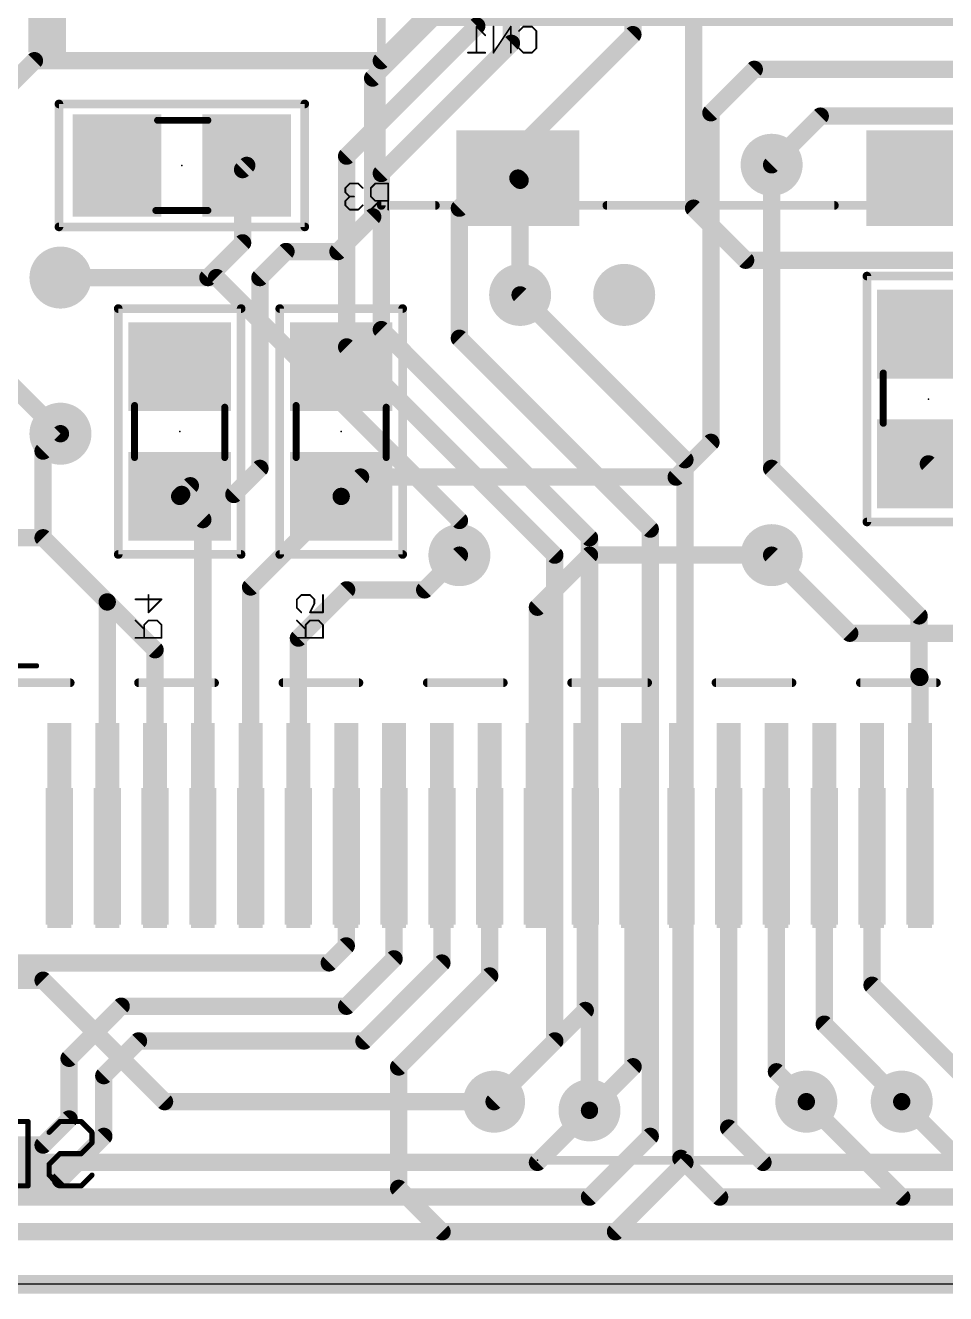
# Model space of a CAD drawing. Extents: x -0.1 to 38.1, y -0.1 to 36.4.
# Drawn here: x 11.55 to 25.03, y -0.14 to 18.42 of the extents above; entities that cross this region are included whole.
import ezdxf

# ---------------------------------------------------------------- set-up
doc = ezdxf.new("R2010")
doc.units = 0
for name, color, linetype in [('1', 12, 'CONTINUOUS'), ('16', 132, 'CONTINUOUS'), ('18', 110, 'CONTINUOUS'), ('20', 53, 'CONTINUOUS'), ('22', 6, 'CONTINUOUS'), ('23', 53, 'CONTINUOUS'), ('24', 53, 'CONTINUOUS'), ('26', 253, 'CONTINUOUS'), ('51', 253, 'CONTINUOUS'), ('52', 253, 'CONTINUOUS')]:
    doc.layers.add(name, color=color, linetype=linetype)

# ---------------------------------------------------------------- blocks, each defined once
blk = doc.blocks.new('RECT')
blk.add_solid([(-0.5, -0.5), (0.5, -0.5), (-0.5, 0.5), (0.5, 0.5)])
blk = doc.blocks.new('ROUNDV')
at = {"const_width": 0.5}
blk.add_lwpolyline([(0, -0.25, 1), (0, 0.25, 1), (0, -0.25)], format="xyb", dxfattribs=at)

msp = doc.modelspace()

# ---------------------------------------------------------------- linework, layer by layer
at = {"layer": '1', "const_width": 0.254}
for points in [[(20.447, 18.288), (20.447, 23.241)], [(18.669, 18.161), (18.669, 21.336)], [(18.161, 18.415), (18.161, 21.082)], [(21.336, 15.748), (21.336, 21.209)], [(16.764, 17.907), (17.653, 18.796)], [(16.256, 16.51), (18.161, 18.415)], [(17.907, 15.748), (20.447, 18.288)], [(16.764, 16.256), (18.669, 18.161)], [(10.541, 16.764), (11.684, 17.907)], [(11.684, 17.907), (16.764, 17.907)], [(22.479, 16.383), (23.191, 17.095)], [(23.191, 17.095), (34.242, 17.095)], [(16.256, 13.716), (16.256, 16.51)], [(16.764, 13.97), (16.764, 16.256)], [(17.907, 13.843), (17.907, 15.748)], [(22.098, 14.986), (21.336, 15.748)], [(27.305, 14.986), (22.098, 14.986)], [(14.351, 14.732), (12.065, 14.732)], [(17.907, 11.176), (14.351, 14.732)], [(21.209, 12.065), (18.796, 14.478)], [(12.065, 12.446), (10.541, 13.97)], [(19.812, 10.922), (16.764, 13.97)], [(20.701, 11.049), (17.907, 13.843)], [(19.304, 10.668), (16.256, 13.716)], [(21.209, 1.778), (21.209, 12.065)], [(17.907, 10.668), (17.907, 11.176)], [(20.701, 2.159), (20.701, 11.049)], [(19.812, 2.54), (19.812, 10.922)], [(19.304, 3.556), (19.304, 10.668)], [(22.479, 10.668), (23.622, 9.525)], [(23.622, 9.525), (29.972, 9.525)], [(8.792, 4.445), (11.811, 4.445)], [(11.811, 4.445), (13.589, 2.667)], [(18.415, 2.667), (19.304, 3.556)], [(13.589, 2.667), (18.415, 2.667)], [(24.384, 1.27), (22.987, 2.667)], [(25.273, 1.778), (24.384, 2.667)], [(19.05, 1.778), (19.812, 2.54)], [(19.812, 1.27), (20.701, 2.159)], [(9.652, 1.778), (19.05, 1.778)], [(20.193, 0.762), (21.209, 1.778)], [(9.398, 1.27), (19.812, 1.27)], [(24.384, 1.27), (31.623, 1.27)], [(9.144, 0.762), (20.193, 0.762)], [(38, 0), (0, 0)]]:
    msp.add_lwpolyline(points, dxfattribs=at)
at = {"layer": '1', "const_width": 0.127}
for points in [[(18.0975, 18.415, 1), (18.2245, 18.415)], [(18.2059, 18.3701, 1), (18.1161, 18.4599)], [(20.4919, 18.2431, 1), (20.4021, 18.3329)], [(18.6055, 18.161, 1), (18.7325, 18.161)], [(18.7139, 18.1161, 1), (18.6241, 18.2059)], [(20.3835, 18.288, 1), (20.5105, 18.288)], [(11.684, 17.9705, 1), (11.684, 17.8435)], [(11.7289, 17.8621, 1), (11.6391, 17.9519)], [(16.7191, 17.9519, 1), (16.8089, 17.8621)], [(16.764, 17.8435, 1), (16.764, 17.9705)], [(23.191, 17.1585, 1), (23.191, 17.0315)], [(23.2359, 17.0501, 1), (23.1461, 17.1399)], [(16.3195, 16.51, 1), (16.1925, 16.51)], [(16.2111, 16.5549, 1), (16.3009, 16.4651)], [(16.8275, 16.256, 1), (16.7005, 16.256)], [(16.7191, 16.3009, 1), (16.8089, 16.2111)], [(22.4341, 16.4279, 1), (22.5239, 16.3381)], [(17.9705, 15.748, 1), (17.8435, 15.748)], [(17.8621, 15.7929, 1), (17.9519, 15.7031)], [(21.3809, 15.7929, 1), (21.2911, 15.7031)], [(21.2725, 15.748, 1), (21.3995, 15.748)], [(22.098, 15.0495, 1), (22.098, 14.9225)], [(22.0531, 14.9411, 1), (22.1429, 15.0309)], [(12.065, 14.7955, 1), (12.065, 14.6685)], [(14.3959, 14.7769, 1), (14.3061, 14.6871)], [(14.351, 14.6685, 1), (14.351, 14.7955)], [(18.8409, 14.5229, 1), (18.7511, 14.4331)], [(16.8089, 14.0149, 1), (16.7191, 13.9251)], [(16.7005, 13.97, 1), (16.8275, 13.97)], [(17.9519, 13.8879, 1), (17.8621, 13.7981)], [(16.3009, 13.7609, 1), (16.2111, 13.6711)], [(16.1925, 13.716, 1), (16.3195, 13.716)], [(17.8435, 13.843, 1), (17.9705, 13.843)], [(12.0201, 12.4011, 1), (12.1099, 12.4909)], [(21.2725, 12.065, 1), (21.1455, 12.065)], [(21.1641, 12.0201, 1), (21.2539, 12.1099)], [(17.9705, 11.176, 1), (17.8435, 11.176)], [(17.8621, 11.1311, 1), (17.9519, 11.2209)], [(20.7645, 11.049, 1), (20.6375, 11.049)], [(20.6561, 11.0041, 1), (20.7459, 11.0939)], [(19.8755, 10.922, 1), (19.7485, 10.922)], [(19.7671, 10.8771, 1), (19.8569, 10.9669)], [(19.3675, 10.668, 1), (19.2405, 10.668)], [(19.2591, 10.6231, 1), (19.3489, 10.7129)], [(22.5239, 10.7129, 1), (22.4341, 10.6231)], [(17.8435, 10.668, 1), (17.9705, 10.668)], [(23.622, 9.5885, 1), (23.622, 9.4615)], [(23.5771, 9.4801, 1), (23.6669, 9.5699)], [(11.8559, 4.4899, 1), (11.7661, 4.4001)], [(11.811, 4.3815, 1), (11.811, 4.5085)], [(19.2405, 3.556, 1), (19.3675, 3.556)], [(19.3489, 3.5111, 1), (19.2591, 3.6009)], [(13.589, 2.7305, 1), (13.589, 2.6035)], [(18.415, 2.6035, 1), (18.415, 2.7305)], [(23.0319, 2.7119, 1), (22.9421, 2.6221)], [(24.4289, 2.7119, 1), (24.3391, 2.6221)], [(13.5441, 2.6221, 1), (13.6339, 2.7119)], [(18.3701, 2.7119, 1), (18.4599, 2.6221)], [(19.7485, 2.54, 1), (19.8755, 2.54)], [(19.8569, 2.4951, 1), (19.7671, 2.5849)], [(20.7459, 2.1141, 1), (20.6561, 2.2039)], [(20.6375, 2.159, 1), (20.7645, 2.159)], [(19.0051, 1.8229, 1), (19.0949, 1.7331)], [(19.05, 1.7145, 1), (19.05, 1.8415)], [(21.2539, 1.7331, 1), (21.1641, 1.8229)], [(21.1455, 1.778, 1), (21.2725, 1.778)], [(19.7671, 1.3149, 1), (19.8569, 1.2251)], [(19.812, 1.2065, 1), (19.812, 1.3335)], [(24.384, 1.3335, 1), (24.384, 1.2065)], [(24.3391, 1.2251, 1), (24.4289, 1.3149)], [(20.1481, 0.8069, 1), (20.2379, 0.7171)], [(20.193, 0.6985, 1), (20.193, 0.8255)]]:
    msp.add_lwpolyline(points, format="xyb", dxfattribs=at)
at = {"layer": '16', "const_width": 0.254}
for points in [[(16.637, 17.653), (17.526, 18.542)], [(17.526, 18.542), (26.416, 18.542)], [(21.59, 17.145), (22.225, 17.78)], [(22.225, 17.78), (27.432, 17.78)], [(16.637, 15.621), (16.637, 17.653)], [(21.59, 12.319), (21.59, 17.145)], [(14.732, 16.313), (14.793, 16.374)], [(14.732, 15.24), (14.732, 16.313)], [(22.479, 11.938), (22.479, 16.383)], [(18.796, 16.156), (18.764, 16.188)], [(18.796, 14.478), (18.796, 16.156)], [(16.129, 15.113), (16.637, 15.621)], [(14.224, 14.732), (14.732, 15.24)], [(14.986, 14.732), (15.367, 15.113)], [(15.367, 15.113), (16.129, 15.113)], [(12.065, 14.732), (14.224, 14.732)], [(14.986, 11.938), (14.986, 14.732)], [(11.811, 12.192), (12.065, 12.446)], [(21.082, 11.811), (21.59, 12.319)], [(11.811, 10.922), (11.811, 12.192)], [(25.35, 11.428), (24.774, 12.004)], [(14.605, 11.557), (14.986, 11.938)], [(16.176, 11.528), (16.459, 11.811)], [(16.459, 11.811), (21.082, 11.811)], [(24.638, 9.779), (22.479, 11.938)], [(13.811, 11.528), (13.967, 11.684)], [(13.811, 11.528), (13.84, 11.557)], [(14.15, 11.189), (13.811, 11.528)], [(13.84, 11.557), (14.605, 11.557)], [(14.85, 10.202), (16.176, 11.528)], [(16.176, 11.528), (16.459, 11.557)], [(14.15, 6.71), (14.15, 11.189)], [(11.811, 10.922), (9.017, 10.922)], [(12.75, 9.983), (11.811, 10.922)], [(17.399, 10.16), (17.907, 10.668)], [(19.05, 9.906), (19.812, 10.668)], [(19.812, 10.668), (22.479, 10.668)], [(14.85, 6.71), (14.85, 10.202)], [(15.55, 9.454), (16.256, 10.16)], [(16.256, 10.16), (17.399, 10.16)], [(12.75, 9.983), (12.75, 6.71)], [(13.45, 9.283), (12.75, 9.983)], [(19.05, 6.71), (19.05, 9.906)], [(24.638, 8.89), (24.638, 9.779)], [(15.55, 6.71), (15.55, 9.454)], [(13.45, 6.71), (13.45, 9.283)], [(24.65, 8.878), (24.638, 8.89)], [(24.65, 6.71), (24.65, 8.878)], [(16.25, 4.947), (16.25, 6.71)], [(16.95, 4.758), (16.95, 6.71)], [(17.65, 4.696), (17.65, 6.71)], [(18.35, 4.507), (18.35, 6.71)], [(19.75, 4.002), (19.75, 6.71)], [(20.45, 3.178), (20.45, 6.71)], [(21.15, 1.837), (21.15, 6.71)], [(21.85, 2.28), (21.85, 6.71)], [(22.55, 3.104), (22.55, 6.71)], [(23.25, 3.801), (23.25, 6.71)], [(23.95, 4.371), (23.95, 6.71)], [(16.002, 4.699), (16.25, 4.947)], [(16.256, 4.064), (16.95, 4.758)], [(10.414, 4.699), (16.002, 4.699)], [(16.51, 3.556), (17.65, 4.696)], [(17.018, 3.175), (18.35, 4.507)], [(23.95, 4.371), (25.654, 2.667)], [(12.192, 3.302), (12.954, 4.064)], [(12.954, 4.064), (16.256, 4.064)], [(18.415, 2.667), (19.75, 4.002)], [(24.384, 2.667), (23.25, 3.801)], [(12.7, 3.048), (13.208, 3.556)], [(13.208, 3.556), (16.51, 3.556)], [(12.192, 2.413), (12.192, 3.302)], [(12.7, 2.159), (12.7, 3.048)], [(17.018, 1.397), (17.018, 3.175)], [(19.812, 2.54), (20.45, 3.178)], [(22.987, 2.667), (22.55, 3.104)], [(11.811, 2.032), (12.192, 2.413)], [(12.065, 1.524), (12.7, 2.159)], [(22.352, 1.778), (21.85, 2.28)], [(10.287, 2.032), (11.811, 2.032)], [(21.717, 1.27), (21.15, 1.837)], [(22.352, 1.778), (30.861, 1.778)], [(10.033, 1.524), (12.065, 1.524)], [(17.653, 0.762), (17.018, 1.397)], [(21.717, 1.27), (32.258, 1.27)], [(17.653, 0.762), (33.149, 0.762)], [(36.73, 0), (1.27, 0)]]:
    msp.add_lwpolyline(points, dxfattribs=at)
at = {"layer": '16', "const_width": 0.127}
for points in [[(17.526, 18.6055, 1), (17.526, 18.4785)], [(22.225, 17.8435, 1), (22.225, 17.7165)], [(22.2699, 17.7351, 1), (22.1801, 17.8249)], [(16.7005, 17.653, 1), (16.5735, 17.653)], [(16.5921, 17.6979, 1), (16.6819, 17.6081)], [(21.6535, 17.145, 1), (21.5265, 17.145)], [(21.5451, 17.1899, 1), (21.6349, 17.1001)], [(14.7955, 16.313, 1), (14.6685, 16.313)], [(14.6871, 16.3579, 1), (14.7769, 16.2681)], [(14.8379, 16.3291, 1), (14.7481, 16.4189)], [(22.5425, 16.383, 1), (22.4155, 16.383)], [(18.8089, 16.2329, 1), (18.7191, 16.1431)], [(18.8595, 16.156, 1), (18.7325, 16.156)], [(18.7511, 16.1111, 1), (18.8409, 16.2009)], [(16.5735, 15.621, 1), (16.7005, 15.621)], [(16.6819, 15.5761, 1), (16.5921, 15.6659)], [(14.6685, 15.24, 1), (14.7955, 15.24)], [(14.7769, 15.1951, 1), (14.6871, 15.2849)], [(15.367, 15.1765, 1), (15.367, 15.0495)], [(15.4119, 15.0681, 1), (15.3221, 15.1579)], [(16.129, 15.0495, 1), (16.129, 15.1765)], [(16.0841, 15.1579, 1), (16.1739, 15.0681)], [(12.065, 14.7955, 1), (12.065, 14.6685)], [(14.224, 14.6685, 1), (14.224, 14.7955)], [(15.0495, 14.732, 1), (14.9225, 14.732)], [(14.1791, 14.7769, 1), (14.2689, 14.6871)], [(14.9411, 14.7769, 1), (15.0309, 14.6871)], [(18.7325, 14.478, 1), (18.8595, 14.478)], [(12.1099, 12.4011, 1), (12.0201, 12.4909)], [(21.6349, 12.2741, 1), (21.5451, 12.3639)], [(11.8745, 12.192, 1), (11.7475, 12.192)], [(11.7661, 12.2369, 1), (11.8559, 12.1471)], [(21.5265, 12.319, 1), (21.6535, 12.319)], [(24.8189, 12.0489, 1), (24.7291, 11.9591)], [(14.9225, 11.938, 1), (15.0495, 11.938)], [(15.0309, 11.8931, 1), (14.9411, 11.9829)], [(16.459, 11.8745, 1), (16.459, 11.7475)], [(16.5039, 11.7661, 1), (16.4141, 11.8559)], [(21.0371, 11.8559, 1), (21.1269, 11.7661)], [(21.082, 11.7475, 1), (21.082, 11.8745)], [(22.5239, 11.9829, 1), (22.4341, 11.8931)], [(22.4155, 11.938, 1), (22.5425, 11.938)], [(14.0119, 11.6391, 1), (13.9221, 11.7289)], [(13.8559, 11.5729, 1), (13.7661, 11.4831)], [(13.7661, 11.5729, 1), (13.8559, 11.4831)], [(13.7661, 11.5729, 1), (13.8559, 11.4831)], [(13.84, 11.6205, 1), (13.84, 11.4935)], [(13.8849, 11.5121, 1), (13.7951, 11.6019)], [(14.5601, 11.6019, 1), (14.6499, 11.5121)], [(14.605, 11.4935, 1), (14.605, 11.6205)], [(16.1695, 11.5912, 1), (16.1825, 11.4648)], [(16.1311, 11.5729, 1), (16.2209, 11.4831)], [(16.2209, 11.4831, 1), (16.1311, 11.5729)], [(16.4655, 11.4938, 1), (16.4525, 11.6202)], [(14.2135, 11.189, 1), (14.0865, 11.189)], [(14.1051, 11.1441, 1), (14.1949, 11.2339)], [(11.8559, 10.9669, 1), (11.7661, 10.8771)], [(11.7475, 10.922, 1), (11.8745, 10.922)], [(11.811, 10.8585, 1), (11.811, 10.9855)], [(17.9519, 10.6231, 1), (17.8621, 10.7129)], [(19.812, 10.7315, 1), (19.812, 10.6045)], [(19.8569, 10.6231, 1), (19.7671, 10.7129)], [(22.479, 10.6045, 1), (22.479, 10.7315)], [(14.9135, 10.202, 1), (14.7865, 10.202)], [(14.8051, 10.2469, 1), (14.8949, 10.1571)], [(16.256, 10.2235, 1), (16.256, 10.0965)], [(16.3009, 10.1151, 1), (16.2111, 10.2049)], [(17.3541, 10.2049, 1), (17.4439, 10.1151)], [(17.399, 10.0965, 1), (17.399, 10.2235)], [(12.8135, 9.983, 1), (12.6865, 9.983)], [(12.7949, 10.0279, 1), (12.7051, 9.9381)], [(12.7051, 9.9381, 1), (12.7949, 10.0279)], [(19.1135, 9.906, 1), (18.9865, 9.906)], [(19.0051, 9.9509, 1), (19.0949, 9.8611)], [(24.7015, 9.779, 1), (24.5745, 9.779)], [(24.5931, 9.7341, 1), (24.6829, 9.8239)], [(15.6135, 9.454, 1), (15.4865, 9.454)], [(15.5051, 9.4989, 1), (15.5949, 9.4091)], [(13.5135, 9.283, 1), (13.3865, 9.283)], [(13.4051, 9.2381, 1), (13.4949, 9.3279)], [(24.6829, 8.9349, 1), (24.5931, 8.8451)], [(24.5745, 8.89, 1), (24.7015, 8.89)], [(24.7135, 8.878, 1), (24.5865, 8.878)], [(24.6051, 8.8331, 1), (24.6949, 8.9229)], [(12.6865, 6.71, 1), (12.8135, 6.71)], [(13.3865, 6.71, 1), (13.5135, 6.71)], [(14.0865, 6.71, 1), (14.2135, 6.71)], [(14.7865, 6.71, 1), (14.9135, 6.71)], [(15.4865, 6.71, 1), (15.6135, 6.71)], [(16.3135, 6.71, 1), (16.1865, 6.71)], [(17.0135, 6.71, 1), (16.8865, 6.71)], [(17.7135, 6.71, 1), (17.5865, 6.71)], [(18.4135, 6.71, 1), (18.2865, 6.71)], [(18.9865, 6.71, 1), (19.1135, 6.71)], [(19.8135, 6.71, 1), (19.6865, 6.71)], [(20.5135, 6.71, 1), (20.3865, 6.71)], [(21.2135, 6.71, 1), (21.0865, 6.71)], [(21.9135, 6.71, 1), (21.7865, 6.71)], [(22.6135, 6.71, 1), (22.4865, 6.71)], [(23.3135, 6.71, 1), (23.1865, 6.71)], [(24.0135, 6.71, 1), (23.8865, 6.71)], [(24.5865, 6.71, 1), (24.7135, 6.71)], [(16.2949, 4.9021, 1), (16.2051, 4.9919)], [(16.1865, 4.947, 1), (16.3135, 4.947)], [(16.9949, 4.7131, 1), (16.9051, 4.8029)], [(15.9571, 4.7439, 1), (16.0469, 4.6541)], [(16.002, 4.6355, 1), (16.002, 4.7625)], [(16.8865, 4.758, 1), (17.0135, 4.758)], [(17.5865, 4.696, 1), (17.7135, 4.696)], [(17.6949, 4.6511, 1), (17.6051, 4.7409)], [(18.2865, 4.507, 1), (18.4135, 4.507)], [(18.3949, 4.4621, 1), (18.3051, 4.5519)], [(23.9949, 4.4159, 1), (23.9051, 4.3261)], [(23.8865, 4.371, 1), (24.0135, 4.371)], [(12.954, 4.1275, 1), (12.954, 4.0005)], [(12.9989, 4.0191, 1), (12.9091, 4.1089)], [(16.2111, 4.1089, 1), (16.3009, 4.0191)], [(16.256, 4.0005, 1), (16.256, 4.1275)], [(19.7949, 3.9571, 1), (19.7051, 4.0469)], [(19.6865, 4.002, 1), (19.8135, 4.002)], [(23.2949, 3.8459, 1), (23.2051, 3.7561)], [(23.1865, 3.801, 1), (23.3135, 3.801)], [(13.208, 3.6195, 1), (13.208, 3.4925)], [(13.2529, 3.5111, 1), (13.1631, 3.6009)], [(16.4651, 3.6009, 1), (16.5549, 3.5111)], [(16.51, 3.4925, 1), (16.51, 3.6195)], [(12.2555, 3.302, 1), (12.1285, 3.302)], [(12.1471, 3.3469, 1), (12.2369, 3.2571)], [(12.7635, 3.048, 1), (12.6365, 3.048)], [(17.0815, 3.175, 1), (16.9545, 3.175)], [(16.9731, 3.2199, 1), (17.0629, 3.1301)], [(20.3865, 3.178, 1), (20.5135, 3.178)], [(20.4949, 3.1331, 1), (20.4051, 3.2229)], [(22.5949, 3.1489, 1), (22.5051, 3.0591)], [(22.4865, 3.104, 1), (22.6135, 3.104)], [(12.6551, 3.0929, 1), (12.7449, 3.0031)], [(18.3701, 2.7119, 1), (18.4599, 2.6221)], [(19.7671, 2.5849, 1), (19.8569, 2.4951)], [(22.9421, 2.6221, 1), (23.0319, 2.7119)], [(24.3391, 2.6221, 1), (24.4289, 2.7119)], [(12.1285, 2.413, 1), (12.2555, 2.413)], [(12.2369, 2.3681, 1), (12.1471, 2.4579)], [(12.7449, 2.1141, 1), (12.6551, 2.2039)], [(21.8949, 2.3249, 1), (21.8051, 2.2351)], [(21.7865, 2.28, 1), (21.9135, 2.28)], [(11.7661, 2.0769, 1), (11.8559, 1.9871)], [(11.811, 1.9685, 1), (11.811, 2.0955)], [(12.6365, 2.159, 1), (12.7635, 2.159)], [(21.1949, 1.8819, 1), (21.1051, 1.7921)], [(21.0865, 1.837, 1), (21.2135, 1.837)], [(22.352, 1.8415, 1), (22.352, 1.7145)], [(22.3071, 1.7331, 1), (22.3969, 1.8229)], [(12.0201, 1.5689, 1), (12.1099, 1.4791)], [(12.065, 1.4605, 1), (12.065, 1.5875)], [(17.0629, 1.4419, 1), (16.9731, 1.3521)], [(16.9545, 1.397, 1), (17.0815, 1.397)], [(21.717, 1.3335, 1), (21.717, 1.2065)], [(21.6721, 1.2251, 1), (21.7619, 1.3149)], [(17.653, 0.8255, 1), (17.653, 0.6985)], [(17.6081, 0.7171, 1), (17.6979, 0.8069)]]:
    msp.add_lwpolyline(points, format="xyb", dxfattribs=at)
at = {"layer": '20'}
msp.add_line((4.27, 0), (33.73, 0), dxfattribs=at)
at = {"layer": '22'}
for points, const_width in [([(16.764, 15.788), (16.764, 27.648)], 0.127), ([(15.643, 17.274), (12.043, 17.274)], 0.127), ([(12.043, 17.274), (12.043, 15.474)], 0.127), ([(15.643, 15.474), (15.643, 17.274)], 0.127), ([(17.556, 15.788), (16.764, 15.788)], 0.127), ([(23.398, 15.788), (20.066, 15.788)], 0.127), ([(12.043, 15.474), (15.643, 15.474)], 0.127), ([(25.674, 14.754), (23.874, 14.754)], 0.127), ([(23.874, 14.754), (23.874, 11.154)], 0.127), ([(14.711, 14.278), (12.911, 14.278)], 0.127), ([(12.911, 14.278), (12.911, 10.678)], 0.127), ([(14.711, 10.678), (14.711, 14.278)], 0.127), ([(17.076, 14.278), (15.276, 14.278)], 0.127), ([(15.276, 14.278), (15.276, 10.678)], 0.127), ([(17.076, 10.678), (17.076, 14.278)], 0.127), ([(23.874, 11.154), (25.674, 11.154)], 0.127), ([(12.911, 10.678), (14.711, 10.678)], 0.127), ([(15.276, 10.678), (17.076, 10.678)], 0.127), ([(11.1202, 2.3757), (11.5905, 2.3757)], 0.0762), ([(11.5905, 2.3757), (11.5905, 1.4351)], 0.0762), ([(11.899, 2.2189), (12.0558, 2.3757)], 0.0762), ([(12.0558, 2.3757), (12.3693, 2.3757)], 0.0762), ([(12.3693, 2.3757), (12.5261, 2.2189)], 0.0762), ([(12.5261, 2.2189), (12.5261, 2.0622)], 0.0762), ([(12.5261, 2.0622), (12.3693, 1.9054)], 0.0762), ([(12.0558, 1.9054), (11.899, 1.7486)], 0.0762), ([(12.3693, 1.9054), (12.0558, 1.9054)], 0.0762), ([(11.899, 1.7486), (11.899, 1.5919)], 0.0762), ([(11.899, 1.5919), (12.0558, 1.4351)], 0.0762), ([(12.3693, 1.4351), (12.5261, 1.5919)], 0.0762), ([(11.5905, 1.4351), (11.1202, 1.4351)], 0.0762), ([(12.0558, 1.4351), (12.3693, 1.4351)], 0.0762)]:
    msp.add_lwpolyline(points, dxfattribs=dict(at, const_width=const_width))
for points, const_width in [([(12.043, 17.3057, 1), (12.043, 17.2423)], 0.0635), ([(12.0748, 17.274, 1), (12.0113, 17.274)], 0.0635), ([(15.6748, 17.274, 1), (15.6113, 17.274)], 0.0635), ([(15.643, 17.2423, 1), (15.643, 17.3057)], 0.0635), ([(16.764, 15.8198, 1), (16.764, 15.7562)], 0.0635), ([(16.7323, 15.788, 1), (16.7957, 15.788)], 0.0635), ([(17.556, 15.7562, 1), (17.556, 15.8198)], 0.0635), ([(20.066, 15.8198, 1), (20.066, 15.7562)], 0.0635), ([(23.398, 15.7562, 1), (23.398, 15.8198)], 0.0635), ([(12.043, 15.5058, 1), (12.043, 15.4422)], 0.0635), ([(12.0113, 15.474, 1), (12.0748, 15.474)], 0.0635), ([(15.6113, 15.474, 1), (15.6748, 15.474)], 0.0635), ([(15.643, 15.4422, 1), (15.643, 15.5058)], 0.0635), ([(23.874, 14.7858, 1), (23.874, 14.7223)], 0.0635), ([(23.9058, 14.754, 1), (23.8423, 14.754)], 0.0635), ([(12.911, 14.3098, 1), (12.911, 14.2462)], 0.0635), ([(12.9428, 14.278, 1), (12.8793, 14.278)], 0.0635), ([(14.7428, 14.278, 1), (14.6792, 14.278)], 0.0635), ([(14.711, 14.2462, 1), (14.711, 14.3098)], 0.0635), ([(15.276, 14.3098, 1), (15.276, 14.2462)], 0.0635), ([(15.3078, 14.278, 1), (15.2443, 14.278)], 0.0635), ([(17.1077, 14.278, 1), (17.0443, 14.278)], 0.0635), ([(17.076, 14.2462, 1), (17.076, 14.3098)], 0.0635), ([(23.874, 11.1858, 1), (23.874, 11.1222)], 0.0635), ([(23.8423, 11.154, 1), (23.9058, 11.154)], 0.0635), ([(12.911, 10.7098, 1), (12.911, 10.6463)], 0.0635), ([(12.8793, 10.678, 1), (12.9428, 10.678)], 0.0635), ([(14.6792, 10.678, 1), (14.7428, 10.678)], 0.0635), ([(14.711, 10.6463, 1), (14.711, 10.7098)], 0.0635), ([(15.276, 10.7098, 1), (15.276, 10.6463)], 0.0635), ([(15.2443, 10.678, 1), (15.3078, 10.678)], 0.0635), ([(17.0443, 10.678, 1), (17.1077, 10.678)], 0.0635), ([(17.076, 10.6463, 1), (17.076, 10.7098)], 0.0635), ([(11.6096, 2.3757, 1), (11.5715, 2.3757)], 0.0381), ([(11.5905, 2.3567, 1), (11.5905, 2.3948)], 0.0381), ([(12.0558, 2.3948, 1), (12.0558, 2.3567)], 0.0381), ([(12.0692, 2.3622, 1), (12.0423, 2.3892)], 0.0381), ([(12.3828, 2.3892, 1), (12.3558, 2.3622)], 0.0381), ([(12.3693, 2.3567, 1), (12.3693, 2.3948)], 0.0381), ([(11.8855, 2.2324, 1), (11.9125, 2.2055)], 0.0381), ([(12.5451, 2.2189, 1), (12.507, 2.2189)], 0.0381), ([(12.5126, 2.2055, 1), (12.5395, 2.2324)], 0.0381), ([(12.507, 2.0622, 1), (12.5451, 2.0622)], 0.0381), ([(12.5395, 2.0487, 1), (12.5126, 2.0756)], 0.0381), ([(12.0558, 1.9244, 1), (12.0558, 1.8863)], 0.0381), ([(12.0692, 1.8919, 1), (12.0423, 1.9189)], 0.0381), ([(12.3558, 1.9189, 1), (12.3828, 1.8919)], 0.0381), ([(12.3693, 1.8863, 1), (12.3693, 1.9244)], 0.0381), ([(11.918, 1.7486, 1), (11.8799, 1.7486)], 0.0381), ([(11.8855, 1.7621, 1), (11.9125, 1.7352)], 0.0381), ([(11.8799, 1.5919, 1), (11.918, 1.5919)], 0.0381), ([(11.9125, 1.6053, 1), (11.8855, 1.5784)], 0.0381), ([(12.5395, 1.5784, 1), (12.5126, 1.6053)], 0.0381), ([(11.5715, 1.4351, 1), (11.6096, 1.4351)], 0.0381), ([(11.5905, 1.4161, 1), (11.5905, 1.4542)], 0.0381), ([(12.0558, 1.4542, 1), (12.0558, 1.4161)], 0.0381), ([(12.0423, 1.4216, 1), (12.0692, 1.4486)], 0.0381), ([(12.3558, 1.4486, 1), (12.3828, 1.4216)], 0.0381), ([(12.3693, 1.4161, 1), (12.3693, 1.4542)], 0.0381)]:
    msp.add_lwpolyline(points, format="xyb", dxfattribs=dict(at, const_width=const_width))
at = {"layer": '23'}
msp.add_point((19.05, 1.81), dxfattribs=at)
at = {"layer": '24'}
for p in [(13.843, 16.374), (16.764, 15.748), (24.774, 12.954), (13.811, 12.478), (16.176, 12.478)]:
    msp.add_point(p, dxfattribs=at)
at = {"layer": '26', "const_width": 0.0254}
for points in [[(18.2855, 18.2785), (18.1584, 18.4056)], [(18.1584, 18.4056), (18.1584, 18.0243)], [(18.6597, 18.4056), (18.4055, 18.0243)], [(18.4055, 18.0243), (18.4055, 18.4056)], [(18.6597, 18.0243), (18.6597, 18.4056)], [(18.7797, 18.3421), (18.8433, 18.4056)], [(18.8433, 18.4056), (18.9704, 18.4056)], [(18.9704, 18.4056), (19.0339, 18.3421)], [(19.0339, 18.3421), (19.0339, 18.0879)], [(18.2855, 18.0243), (18.0313, 18.0243)], [(18.8433, 18.0243), (18.7797, 18.0879)], [(18.9704, 18.0243), (18.8433, 18.0243)], [(19.0339, 18.0879), (18.9704, 18.0243)], [(16.2998, 16.1076), (16.2363, 16.0441)], [(16.2363, 16.0441), (16.2363, 15.9805)], [(16.2363, 15.9805), (16.2998, 15.917)], [(16.427, 16.1076), (16.2998, 16.1076)], [(16.4905, 16.0441), (16.427, 16.1076)], [(16.6741, 16.1076), (16.6105, 16.0441)], [(16.6105, 16.0441), (16.6105, 15.917)], [(16.8647, 16.1076), (16.6741, 16.1076)], [(16.8647, 15.7263), (16.8647, 16.1076)], [(16.2998, 15.917), (16.2363, 15.8534)], [(16.2363, 15.8534), (16.2363, 15.7899)], [(16.2363, 15.7899), (16.2998, 15.7263)], [(16.2998, 15.917), (16.3634, 15.917)], [(16.427, 15.7263), (16.4905, 15.7899)], [(16.6105, 15.917), (16.6741, 15.8534)], [(16.7376, 15.8534), (16.6105, 15.7263)], [(16.6741, 15.8534), (16.8647, 15.8534)], [(16.2998, 15.7263), (16.427, 15.7263)], [(13.1633, 10.0212), (13.5446, 10.0212)], [(13.354, 9.8305), (13.354, 10.0847)], [(13.5446, 10.0212), (13.354, 9.8305)], [(15.5919, 10.0847), (15.5283, 10.0212)], [(15.5283, 10.0212), (15.5283, 9.894)], [(15.719, 10.0847), (15.5919, 10.0847)], [(15.7825, 10.0212), (15.719, 10.0847)], [(15.7825, 9.9576), (15.7825, 10.0212)], [(15.9096, 10.0847), (15.9096, 9.8305)], [(15.5283, 9.894), (15.5919, 9.8305)], [(15.719, 9.8305), (15.7825, 9.9576)], [(15.9096, 9.8305), (15.719, 9.8305)], [(13.2904, 9.5834), (13.1633, 9.7105)], [(13.354, 9.7105), (13.2904, 9.6469)], [(13.2904, 9.6469), (13.2904, 9.4563)], [(13.4811, 9.7105), (13.354, 9.7105)], [(13.5446, 9.6469), (13.4811, 9.7105)], [(13.5446, 9.4563), (13.5446, 9.6469)], [(15.6554, 9.5834), (15.5283, 9.7105)], [(15.719, 9.7105), (15.6554, 9.6469)], [(15.6554, 9.6469), (15.6554, 9.4563)], [(15.8461, 9.7105), (15.719, 9.7105)], [(15.9096, 9.6469), (15.8461, 9.7105)], [(15.9096, 9.4563), (15.9096, 9.6469)], [(13.1633, 9.4563), (13.5446, 9.4563)], [(15.5283, 9.4563), (15.9096, 9.4563)]]:
    msp.add_lwpolyline(points, dxfattribs=at)
at = {"layer": '26', "const_width": 0.0127}
for points in [[(18.1629, 18.4101, 1), (18.1539, 18.4011)], [(18.1648, 18.4056, 1), (18.1521, 18.4056)], [(18.4119, 18.4056, 1), (18.3991, 18.4056)], [(18.6661, 18.4056, 1), (18.6534, 18.4056)], [(18.665, 18.4021, 1), (18.6544, 18.4091)], [(18.8433, 18.412, 1), (18.8433, 18.3993)], [(18.8477, 18.4011, 1), (18.8388, 18.4101)], [(18.9749, 18.4101, 1), (18.9659, 18.4011)], [(18.9704, 18.3993, 1), (18.9704, 18.412)], [(18.281, 18.274, 1), (18.29, 18.283)], [(18.7752, 18.3466, 1), (18.7842, 18.3376)], [(19.0403, 18.3421, 1), (19.0276, 18.3421)], [(19.0294, 18.3376, 1), (19.0384, 18.3466)], [(18.0313, 18.0307, 1), (18.0313, 18.0179)], [(18.1521, 18.0243, 1), (18.1648, 18.0243)], [(18.2855, 18.0179, 1), (18.2855, 18.0307)], [(18.3991, 18.0243, 1), (18.4119, 18.0243)], [(18.4002, 18.0278, 1), (18.4108, 18.0208)], [(18.6534, 18.0243, 1), (18.6661, 18.0243)], [(18.7842, 18.0923, 1), (18.7752, 18.0834)], [(18.8433, 18.0307, 1), (18.8433, 18.0179)], [(18.8388, 18.0198, 1), (18.8477, 18.0288)], [(18.9659, 18.0288, 1), (18.9749, 18.0198)], [(18.9704, 18.0179, 1), (18.9704, 18.0307)], [(19.0276, 18.0879, 1), (19.0403, 18.0879)], [(19.0384, 18.0834, 1), (19.0294, 18.0923)], [(16.2426, 16.0441, 1), (16.2299, 16.0441)], [(16.2299, 15.9805, 1), (16.2426, 15.9805)], [(16.2318, 16.0486, 1), (16.2408, 16.0396)], [(16.2408, 15.985, 1), (16.2318, 15.976)], [(16.2998, 16.114, 1), (16.2998, 16.1013)], [(16.3043, 16.1031, 1), (16.2954, 16.1121)], [(16.4314, 16.1121, 1), (16.4225, 16.1031)], [(16.427, 16.1013, 1), (16.427, 16.114)], [(16.486, 16.0396, 1), (16.495, 16.0486)], [(16.6169, 16.0441, 1), (16.6042, 16.0441)], [(16.606, 16.0486, 1), (16.615, 16.0396)], [(16.6741, 16.114, 1), (16.6741, 16.1013)], [(16.6785, 16.1031, 1), (16.6696, 16.1121)], [(16.8711, 16.1076, 1), (16.8584, 16.1076)], [(16.8647, 16.1013, 1), (16.8647, 16.114)], [(16.2426, 15.8534, 1), (16.2299, 15.8534)], [(16.2299, 15.7899, 1), (16.2426, 15.7899)], [(16.2318, 15.8579, 1), (16.2408, 15.8489)], [(16.2408, 15.7943, 1), (16.2318, 15.7854)], [(16.2998, 15.9233, 1), (16.2998, 15.9106)], [(16.3043, 15.9125, 1), (16.2954, 15.9215)], [(16.2954, 15.9125, 1), (16.3043, 15.9215)], [(16.3634, 15.9106, 1), (16.3634, 15.9233)], [(16.495, 15.7854, 1), (16.486, 15.7943)], [(16.615, 15.9215, 1), (16.606, 15.9125)], [(16.6042, 15.917, 1), (16.6169, 15.917)], [(16.6741, 15.8598, 1), (16.6741, 15.8471)], [(16.6696, 15.8489, 1), (16.6785, 15.8579)], [(16.7421, 15.8489, 1), (16.7331, 15.8579)], [(16.8647, 15.8471, 1), (16.8647, 15.8598)], [(16.2998, 15.7326, 1), (16.2998, 15.72)], [(16.2954, 15.7218, 1), (16.3043, 15.7308)], [(16.4225, 15.7308, 1), (16.4314, 15.7218)], [(16.427, 15.72, 1), (16.427, 15.7326)], [(16.606, 15.7308, 1), (16.615, 15.7218)], [(16.8584, 15.7263, 1), (16.8711, 15.7263)], [(13.1633, 10.0275, 1), (13.1633, 10.0148)], [(13.3603, 10.0847, 1), (13.3476, 10.0847)], [(13.5491, 10.0167, 1), (13.5401, 10.0256)], [(13.5446, 10.0148, 1), (13.5446, 10.0275)], [(15.5347, 10.0212, 1), (15.522, 10.0212)], [(15.5238, 10.0256, 1), (15.5328, 10.0167)], [(15.5919, 10.0911, 1), (15.5919, 10.0784)], [(15.5963, 10.0802, 1), (15.5874, 10.0892)], [(15.7235, 10.0892, 1), (15.7145, 10.0802)], [(15.719, 10.0784, 1), (15.719, 10.0911)], [(15.7889, 10.0212, 1), (15.7762, 10.0212)], [(15.778, 10.0167, 1), (15.787, 10.0256)], [(15.916, 10.0847, 1), (15.9033, 10.0847)], [(13.3495, 9.835, 1), (13.3585, 9.826)], [(15.5328, 9.8985, 1), (15.5238, 9.8896)], [(15.522, 9.894, 1), (15.5347, 9.894)], [(15.5874, 9.826, 1), (15.5963, 9.835)], [(15.719, 9.8368, 1), (15.719, 9.8241)], [(15.7762, 9.9576, 1), (15.7889, 9.9576)], [(15.7882, 9.9548, 1), (15.7768, 9.9604)], [(15.9096, 9.8241, 1), (15.9096, 9.8368)], [(13.1678, 9.715, 1), (13.1588, 9.706)], [(13.2859, 9.6514, 1), (13.2949, 9.6425)], [(13.2968, 9.6469, 1), (13.2841, 9.6469)], [(13.3476, 9.8305, 1), (13.3603, 9.8305)], [(13.354, 9.7168, 1), (13.354, 9.7042)], [(13.3585, 9.706, 1), (13.3495, 9.715)], [(13.4856, 9.715, 1), (13.4766, 9.706)], [(13.4811, 9.7042, 1), (13.4811, 9.7168)], [(13.551, 9.6469, 1), (13.5383, 9.6469)], [(13.5401, 9.6425, 1), (13.5491, 9.6514)], [(15.5328, 9.715, 1), (15.5238, 9.706)], [(15.6509, 9.6514, 1), (15.6599, 9.6425)], [(15.6618, 9.6469, 1), (15.6491, 9.6469)], [(15.7133, 9.8333, 1), (15.7246, 9.8277)], [(15.719, 9.7168, 1), (15.719, 9.7042)], [(15.7235, 9.706, 1), (15.7145, 9.715)], [(15.8506, 9.715, 1), (15.8416, 9.706)], [(15.8461, 9.7042, 1), (15.8461, 9.7168)], [(15.9033, 9.8305, 1), (15.916, 9.8305)], [(15.916, 9.6469, 1), (15.9033, 9.6469)], [(15.9051, 9.6425, 1), (15.9141, 9.6514)], [(13.2859, 9.5789, 1), (13.2949, 9.5879)], [(15.6509, 9.5789, 1), (15.6599, 9.5879)], [(13.1633, 9.4626, 1), (13.1633, 9.4499)], [(13.2841, 9.4563, 1), (13.2968, 9.4563)], [(13.5383, 9.4563, 1), (13.551, 9.4563)], [(13.5446, 9.4499, 1), (13.5446, 9.4626)], [(15.5283, 9.4626, 1), (15.5283, 9.4499)], [(15.6491, 9.4563, 1), (15.6618, 9.4563)], [(15.9033, 9.4563, 1), (15.916, 9.4563)], [(15.9096, 9.4499, 1), (15.9096, 9.4626)]]:
    msp.add_lwpolyline(points, format="xyb", dxfattribs=at)
at = {"layer": '51'}
for points, const_width in [([(11.0881, 9.0481), (11.7152, 9.0481)], 0.0762), ([(11.094, 8.8), (12.208, 8.8)], 0.127), ([(13.208, 8.8), (14.322, 8.8)], 0.127), ([(15.322, 8.8), (16.436, 8.8)], 0.127), ([(17.436, 8.8), (18.55, 8.8)], 0.127), ([(19.55, 8.8), (20.664, 8.8)], 0.127), ([(21.664, 8.8), (22.778, 8.8)], 0.127), ([(23.778, 8.8), (24.892, 8.8)], 0.127), ([(10.05, 1.81), (28.05, 1.81)], 0.127), ([(10.05, -0.08), (28.05, -0.08)], 0.127)]:
    msp.add_lwpolyline(points, dxfattribs=dict(at, const_width=const_width))
for points, const_width in [([(11.7152, 9.029, 1), (11.7152, 9.0671)], 0.0381), ([(12.208, 8.7683, 1), (12.208, 8.8318)], 0.0635), ([(13.208, 8.8318, 1), (13.208, 8.7683)], 0.0635), ([(14.322, 8.7683, 1), (14.322, 8.8318)], 0.0635), ([(15.322, 8.8318, 1), (15.322, 8.7683)], 0.0635), ([(16.436, 8.7683, 1), (16.436, 8.8318)], 0.0635), ([(17.436, 8.8318, 1), (17.436, 8.7683)], 0.0635), ([(18.55, 8.7683, 1), (18.55, 8.8318)], 0.0635), ([(19.55, 8.8318, 1), (19.55, 8.7683)], 0.0635), ([(20.664, 8.7683, 1), (20.664, 8.8318)], 0.0635), ([(21.664, 8.8318, 1), (21.664, 8.7683)], 0.0635), ([(22.778, 8.7683, 1), (22.778, 8.8318)], 0.0635), ([(23.778, 8.8318, 1), (23.778, 8.7683)], 0.0635), ([(24.892, 8.7683, 1), (24.892, 8.8318)], 0.0635)]:
    msp.add_lwpolyline(points, format="xyb", dxfattribs=dict(at, const_width=const_width))
at = {"layer": '52'}
for points, const_width in [([(13.487, 17.034), (14.224, 17.034)], 0.1016), ([(30.764, 15.788), (16.764, 15.788)], 0.127), ([(13.462, 15.714), (14.224, 15.714)], 0.1016), ([(24.114, 12.598), (24.114, 13.335)], 0.1016), ([(13.151, 12.859), (13.151, 12.097)], 0.1016), ([(14.471, 12.834), (14.471, 12.097)], 0.1016), ([(15.516, 12.859), (15.516, 12.097)], 0.1016), ([(16.836, 12.834), (16.836, 12.097)], 0.1016)]:
    msp.add_lwpolyline(points, dxfattribs=dict(at, const_width=const_width))
for points, const_width in [([(13.487, 17.0594, 1), (13.487, 17.0086)], 0.0508), ([(14.224, 17.0086, 1), (14.224, 17.0594)], 0.0508), ([(16.764, 15.8198, 1), (16.764, 15.7562)], 0.0635), ([(13.462, 15.7394, 1), (13.462, 15.6886)], 0.0508), ([(14.224, 15.6886, 1), (14.224, 15.7394)], 0.0508), ([(24.1394, 13.335, 1), (24.0886, 13.335)], 0.0508), ([(13.1764, 12.859, 1), (13.1256, 12.859)], 0.0508), ([(14.4964, 12.834, 1), (14.4456, 12.834)], 0.0508), ([(15.5414, 12.859, 1), (15.4906, 12.859)], 0.0508), ([(16.8614, 12.834, 1), (16.8106, 12.834)], 0.0508), ([(24.0886, 12.598, 1), (24.1394, 12.598)], 0.0508), ([(13.1256, 12.097, 1), (13.1764, 12.097)], 0.0508), ([(14.4456, 12.097, 1), (14.4964, 12.097)], 0.0508), ([(15.4906, 12.097, 1), (15.5414, 12.097)], 0.0508), ([(16.8106, 12.097, 1), (16.8614, 12.097)], 0.0508)]:
    msp.add_lwpolyline(points, format="xyb", dxfattribs=dict(at, const_width=const_width))

# ---------------------------------------------------------------- block references
at = {"layer": '16'}
for p, xscale, yscale in [((11.872, 18.6299), 0.55, 1.2), ((12.893, 16.374), 1.3, 1.5), ((14.793, 16.374), 1.3, 1.5)]:
    msp.add_blockref('RECT', p, dxfattribs=dict(at, xscale=xscale, yscale=yscale))
for p, xscale, yscale, rotation in [((18.764, 16.188), 1.4, 1.8, 270), ((24.764, 16.188), 1.4, 1.8, 270), ((24.774, 13.904), 1.3, 1.5, 90), ((13.811, 13.428), 1.3, 1.5, 270), ((16.176, 13.428), 1.3, 1.5, 270), ((24.774, 12.004), 1.3, 1.5, 90), ((13.811, 11.528), 1.3, 1.5, 270), ((16.176, 11.528), 1.3, 1.5, 270), ((12.05, 6.71), 0.35, 3, 180), ((12.75, 6.71), 0.35, 3, 180), ((13.45, 6.71), 0.35, 3, 180), ((14.15, 6.71), 0.35, 3, 180), ((14.85, 6.71), 0.35, 3, 180), ((15.55, 6.71), 0.35, 3, 180), ((16.25, 6.71), 0.35, 3, 180), ((16.95, 6.71), 0.35, 3, 180), ((17.65, 6.71), 0.35, 3, 180), ((18.35, 6.71), 0.35, 3, 180), ((19.05, 6.71), 0.35, 3, 180), ((19.75, 6.71), 0.35, 3, 180), ((20.45, 6.71), 0.35, 3, 180), ((21.15, 6.71), 0.35, 3, 180), ((21.85, 6.71), 0.35, 3, 180), ((22.55, 6.71), 0.35, 3, 180), ((23.25, 6.71), 0.35, 3, 180), ((23.95, 6.71), 0.35, 3, 180), ((24.65, 6.71), 0.35, 3, 180)]:
    msp.add_blockref('RECT', p, dxfattribs=dict(at, xscale=xscale, yscale=yscale, rotation=rotation))
at = {"layer": '18', "xscale": 0.908, "yscale": 0.908}
for p in [(22.479, 16.383), (22.479, 16.383), (12.065, 14.732), (12.065, 14.732), (18.796, 14.478), (18.796, 14.478), (20.32, 14.478), (20.32, 14.478), (12.065, 12.446), (12.065, 12.446), (17.907, 10.668), (17.907, 10.668), (22.479, 10.668), (22.479, 10.668), (18.415, 2.667), (18.415, 2.667), (19.812, 2.54), (19.812, 2.54), (22.987, 2.667), (22.987, 2.667), (24.384, 2.667), (24.384, 2.667)]:
    msp.add_blockref('ROUNDV', p, dxfattribs=at)
at = {"layer": '51', "xscale": 0.4, "yscale": 2}
for p in [(12.05, 6.26), (12.75, 6.26), (13.45, 6.26), (14.15, 6.26), (14.85, 6.26), (15.55, 6.26), (16.25, 6.26), (16.95, 6.26), (17.65, 6.26), (18.35, 6.26), (19.05, 6.26), (19.75, 6.26), (20.45, 6.26), (21.15, 6.26), (21.85, 6.26), (22.55, 6.26), (23.25, 6.26), (23.95, 6.26), (24.65, 6.26)]:
    msp.add_blockref('RECT', p, dxfattribs=at)
at = {"layer": '52', "xscale": 0.7501, "yscale": 1.4501}
for p in [(13.1258, 16.3728), (14.5737, 16.3728)]:
    msp.add_blockref('RECT', p, dxfattribs=at)
for p, rotation in [((24.7752, 13.6847), 90), ((13.8099, 13.1951), 270), ((16.1748, 13.1951), 270), ((24.7752, 12.2369), 90), ((13.8099, 11.7474), 270), ((16.1748, 11.7474), 270)]:
    msp.add_blockref('RECT', p, dxfattribs=dict(at, rotation=rotation))

doc.saveas('drawing.dxf')
